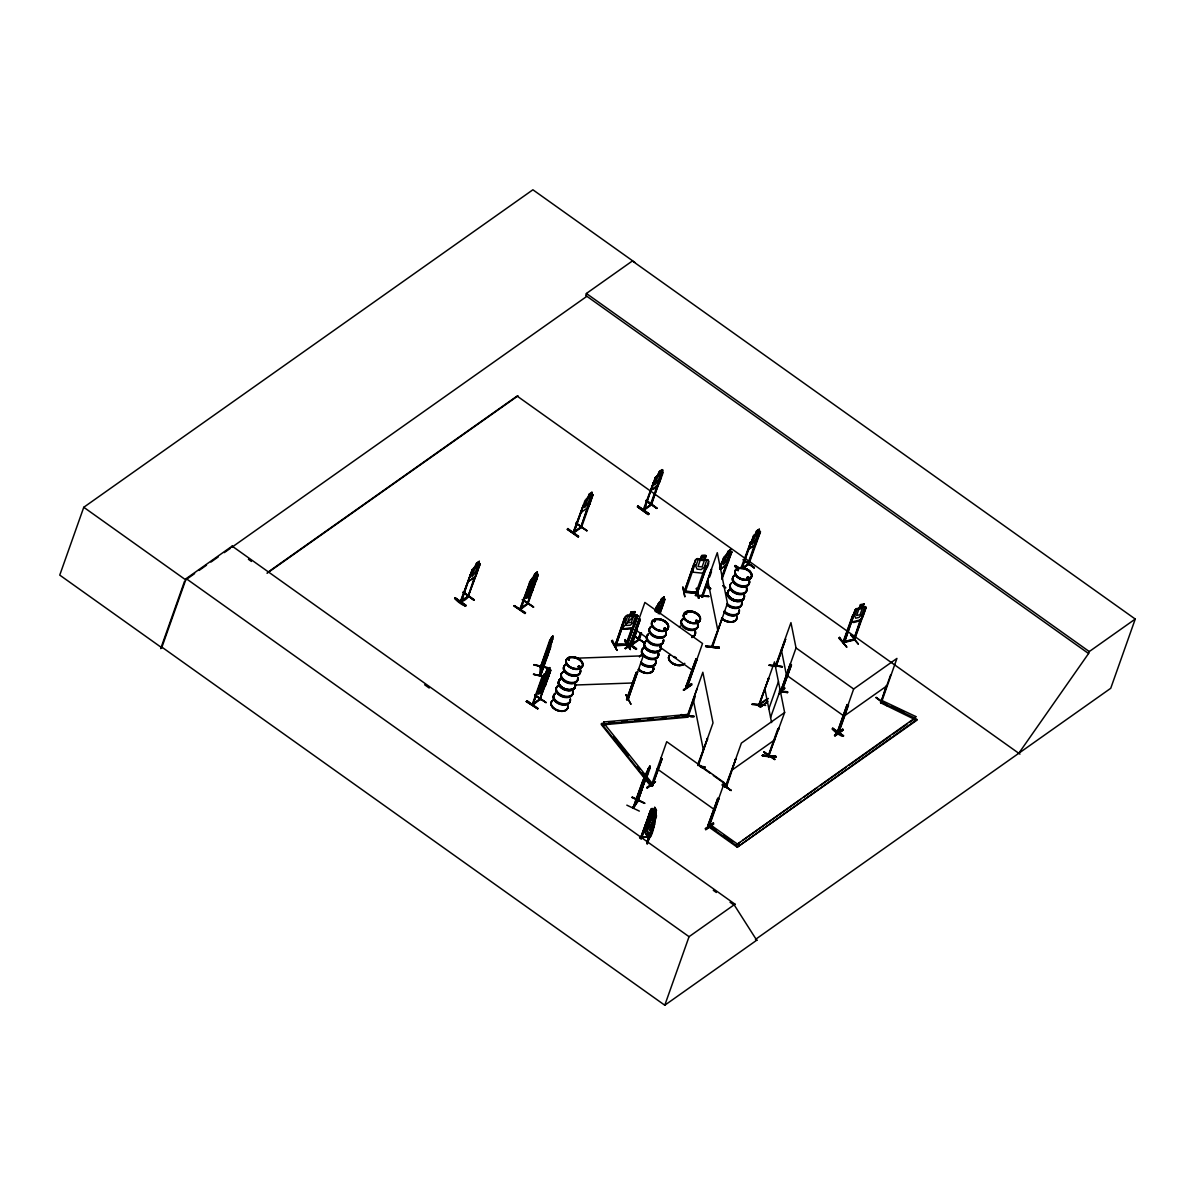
<?xml version="1.0" encoding="UTF-8"?>
<svg xmlns="http://www.w3.org/2000/svg" width="1195" height="1195" viewBox="0 0 1195 1195"><rect width="100%" height="100%" fill="white"/><g stroke="black" fill="none" stroke-linecap="round" stroke-linejoin="round"><path stroke-width="1.5" d="M854.978 610.197L856.516 608.613L854.978 610.197C852.632 617.845 846.433 626.792 860.534 620.086L862.984 616.471L866.076 607.404L854.38 640.117L853.349 640.296L863.776 612.542L854.171 639.669L842.938 642.372L852.662 615.216L853.947 615.276L844.297 642.537L843.267 642.731L844.462 642.387L853.693 614.962M851.916 622.057L851.871 618.995M463.242 592.332L474.042 600.024M575.975 523.201L586.745 530.864M646.107 500.66L656.877 508.323M650.902 827.104L650.737 830.316L650.349 824.356M743.335 560.111L754.105 567.774M644.628 643.239L633.738 635.546L644.732 642.835M774.659 759.617L763.799 751.969M876.099 697.85L886.929 705.468M543.635 676.967L533.508 674.279L543.83 676.041M547.355 668.095L533.896 664.614M549.64 648.482L550.148 647.75L540.035 675.698L551.194 640.669L548.863 649.692M539.991 675.563L540.245 666.631L540.872 667.676L551.358 637.533M540.633 666.452L540.723 665.57L540.797 667.676M540.842 666.676L540.573 675.787L550.925 646.465M540.573 675.623L552.673 639.011L546.488 657.833L547.803 655.487M540.648 675.638L540.887 666.795M541.156 666.69L541.186 665.675M540.932 674.637L540.364 673.816M549.969 639.534L540.334 667.482L551.717 637.413L551.254 644.344M533.403 607.209L522.394 599.606M546.668 657.877L546.847 650.767M551.567 637.383L551.433 639.534L552.807 636.009L552.643 639.011M552.075 640.191L552.15 638.384M552.463 639.071L552.673 635.979M702.287 596.051L702.705 595.289L701.928 597.186M702.526 597.171L701.838 596.29L717.284 552.688L727.456 603.326L712.026 647.048L712.698 645.076L712.593 647.003L712.444 646.241M702.884 596.185L702.077 595.394M711.772 646.181L721.899 619.01L712.519 646.898M752.028 704.139C767.22 704.482 755.001 705.767 759.482 705.737M759.273 706.245L758.84 704.378L759.617 705.334M769.52 755.24L768.818 754.164L769.311 756.166L768.012 756.45L769.251 754.822M769.595 755.12L768.758 756.196M640.879 836.858C642.477 839.816 641.386 834.887 640.505 838.053L650.618 810.778L641.491 838.77M653.038 816.827L653.038 816.11M644.449 831.466L648.765 838.785L644.449 831.466L644.956 828.523M644.658 831.421L645.031 828.568M645.375 828.479C645.3 814.721 646.211 843.745 651.38 833.318M581.89 509.309L581.562 512.207L581.92 509.473M657.922 485.185L651.574 489.577L652.052 486.933M651.693 489.666L655.293 477.955M731.713 552.105L731.176 551.403L731.818 552L726.56 564.936L720.301 569.343L720.66 566.609M720.301 569.343L720.63 566.445M760.334 531.88L759.721 531.312L760.438 531.775L755.18 544.696L748.921 549.117L749.25 546.22M749.026 548.953L753.597 535.554L759.841 531.387M647.526 821.996L648.243 817.589L647.66 821.981L651.753 829.33L647.66 821.981M526.995 592.033L527.473 589.225M545.428 683.062L547.489 679.089L545.547 683.152L539.483 687.693L539.856 684.974M539.483 687.693L539.946 684.884M536.241 581.024L536.6 578.141L536.346 580.949M548.61 676.609L548.953 673.726L548.699 676.519M776.123 666.676L775.391 666.227L790.956 622.625L796.034 647.944L780.589 691.561L781.963 692.129L780.932 691.308M776.421 665.779L776.377 665.316M781.515 690.635L780.723 690.127L781.127 691.651L790.104 664.002M843.401 641.342L844.551 641.073M844.686 641.461L843.924 642.073M854.544 639.952L843.476 642.671M705.633 646.465L719.061 648.228L705.573 646.405L719.151 647.182L705.782 645.897M704.632 767.773L701.286 767.384L704.602 767.832L704.691 766.742M762.365 755.613L775.884 756.33L762.305 755.554L775.794 757.331L775.869 756.315L762.515 755.046M762.44 756.002L775.794 757.331M629.317 646.032L639.325 618.726L640.311 619.428L630.228 646.734L630.751 645.838M629.675 645.778L630.631 646.435M631.946 797.483L644.493 803.399M651.499 784.293C655.189 787.191 650.737 783.293 650.409 785.712L601.204 724.424L601.503 723.572L603.699 723.035L652.918 784.323L650.409 785.712M687.827 685.945C684.884 684.451 689.381 686.856 686.124 686.557L695.983 659.087L696.969 659.774L687.185 687.185L702.526 643.493L644.882 602.444L629.436 646.107L630.527 646.839L640.311 619.428M708.755 826.313L707.828 825.596L717.822 798.335L718.807 799.037L709.322 826.193M708.291 824.729L709.666 825.252L708.351 824.789M781.276 690.381L782.307 691.143L781.291 690.142M837.471 730.892L838.965 732.132M838.965 731.489L837.381 731.131M629.899 615.291L627.016 615.335L625.329 616.71L614.872 645.763L627.39 645.076L614.708 645.434C615.933 642.014 639.609 645.255 616.396 644.986L616.022 644.284L615.679 645.27M627.046 644.717L627.524 643.702L625.821 644.822L631.961 627.853M527.174 602.952L528.265 602.833M542.859 677.46L532.447 705.184L542.859 677.46L541.753 677.729L532.074 704.93L540.095 698.911L539.737 699.897L549.864 672.232L549.147 672.755M539.677 699.867L543.366 687.752M628.092 699.822L626.538 699.493L636.278 672.352L637.428 672.307L627.972 699.777L643.268 655.831L575.168 658.236M628.465 698.776L627.136 698.448M645.106 781.306L641.237 787.161L641.82 784.443M641.237 787.161L641.76 784.532M780.888 691.905L787.595 692.517L780.873 691.636M641.192 632.708C633.514 645.733 642.073 637.921 638.324 639.086M725.47 786.519L727.038 785.354M767.982 756.39L777.706 729.264L778.811 729.01L777.706 729.264M838.785 731.31L837.74 732.341L848.181 704.691M838.173 731.206L839.413 731.131L838.337 732.684L848.106 705.274L847.135 704.587L837.725 731.728M886.302 685.601L880.969 702.555M880.655 701.345L881.551 700.703L881.253 701.525M638.354 800.725L633.38 808.178L633.634 806.252M637.308 801.307L637.921 800.516M546.802 650.812L548.176 646.495L546.996 650.857M461.718 600.726C457.625 602.818 464.989 601.712 468.694 596.454M477.178 572.943L474.968 576.827L468.709 581.248L475.087 576.901L480.226 563.891L467.872 597.112L474.101 578.111M467.768 595.842L468.664 595.2L468.425 596.066M580.74 527.891L588.03 505.604M644.224 510.056L643.403 509.145L644.628 509.01M650.394 505.007L651.932 503.902L650.259 505.037L659.371 479.673M749.071 563.368L747.592 564.563M634.859 262.392L532.895 189.781L83.769 507.278L59.75 575.109L161.713 647.705L186.181 578.619L232.144 546.115L735.015 904.197L734.566 905.466L756.719 940.211L664.779 1005.219L161.908 647.137M184.523 581.323L160.713 648.586L162.326 647.436M232.144 546.115L231.696 547.385L586.894 296.3M455.175 597.664C453.204 599.009 465.423 607.852 465.99 605.342L455.116 597.739L465.975 605.357M463.107 592.481L473.907 600.174L463.54 592.108M461.838 600.562L461.419 601.757L470.636 574.212L460.209 601.921L468.141 596.185M472.309 569.537L460.672 602.131L472.234 569.552L475.371 566.535L476.506 563.144L479.285 561.351L477.851 564.772L479.822 563.472L473.623 567.924M479.285 561.351L476.7 571.255L471.95 576.632L471.562 574.9L473.758 568.671L476.671 563.278L479.15 561.516M468.589 595.259L468.022 597.007M467.947 597.037L478.209 569.388L477.477 569.91M755.613 939.33L756.793 940.166L755.539 939.375L1110.738 688.29L1135.25 619.055L632.379 260.973L586.401 293.477L585.714 295.464L1088.57 653.531L1018.782 753.283M514.403 605.596L525.397 613.259L513.969 606.014M514.418 605.686L525.576 612.706M522.29 599.785L533.717 607.045L522.738 599.472M529.295 585.281L530.117 581.621L519.795 609.286L527.592 603.326L527.383 604.326L537.123 576.378M521.214 608.121L520.094 609.614L530.61 580.337M521.005 609.047C522.125 607.135 518.869 607.956 520.856 609.121L530.535 582.697L536.6 578.141M530.162 593.019L528.982 596.365L526.278 598.217L527.592 594.961M537.317 571.957L534.822 581.935L530.177 587.372L532.029 579.441L534.733 573.899L537.317 571.957L536.137 575.303M526.412 598.292L528.907 588.328L533.553 582.876L535.733 576.662L533.328 578.47L531.118 584.699L533.538 582.891L531.685 590.808L528.817 596.23L526.412 598.038M530.55 580.352L533.597 577.275L534.897 574.018M531.611 590.479L527.324 604.282M533.164 589.897L531.805 591.615L538.303 574.541L527.921 603.908L520.378 609.569M567.715 528.982L578.529 536.779L567.281 529.385L567.924 528.519M575.826 523.35L587.089 530.729L576.274 522.992M574.033 531.222L573.256 531.76L574.093 532.597L583.354 505.097L573.017 532.746L581.801 526.442L580.606 526.562M583.728 505.365L573.316 533.075L585.042 500.421L592.481 494.476M574.153 532.626L574.556 531.446M586.357 498.733L588.164 497.449L589.225 494.028L592.018 492.22L589.434 502.139L584.669 507.502L584.28 505.784L589.344 494.103M591.764 492.31L590.584 495.656L592.436 494.267L592.974 494.969M580.232 527.652L581.397 526.084M590.569 500.003L580.516 527.981L581.054 527.07M573.54 532.985L581.457 527.428L592.959 494.775L589.822 503.872M537.75 708.844L526.338 701.57L537.75 708.844L526.95 700.718L526.338 701.599M540.215 666.72L540.648 665.749M552.807 636.009L549.058 645.405L547.908 652.365L548.789 651.185M534.658 695.37L546.07 702.615L535.076 694.997M534.897 694.818L546.055 702.57M532.059 704.796L533.672 703.541L532.761 704.258M532.731 705.14L542.978 675.922L546.04 672.89L547.101 669.469C552.344 665.346 549.551 672.651 544.143 674.219M539.946 690.277L538.766 693.877L541.35 691.935L544.039 686.393L548.102 672.247L545.682 674.055L539.05 690.142L539.946 690.277L538.273 691.8L537.765 691.113M541.186 691.815L542.366 688.469L544.293 687.2M549.685 667.542L547.19 677.505L542.754 687.364L540.349 689.171L542.186 681.255L547.101 669.469M540.02 698.089L539.677 699.075L540.304 698.044M550.178 669.633L550.79 670.201L545.458 685.497L538.228 691.576M648.213 514.537L637.428 506.799L648.213 514.567L648.855 513.686L638.025 505.993L637.398 506.874M645.957 500.81L656.772 508.502L646.405 500.451M643.179 510.101C646.136 507.053 642.014 510.877 644.284 510.086L653.486 482.556L643.074 510.265L651.185 504.454M643.732 510.489L655.174 477.866M658.176 474.818L659.371 471.487C672.322 464.556 646.226 485.095 658.296 474.908M660.342 478.239L661.074 477.731L650.648 505.425L651.902 503.812M643.672 510.444L651.469 504.858L662.568 471.726M659.954 481.331L663.21 472.324M615.933 645.808L625.463 618.248L624.313 618.308L615.037 645.808M622.296 625.642L625.448 616.754L627.091 615.559M615.858 645.375L621.863 628.421M617.038 650.394L612.452 640.251L611.586 640.864L617.038 650.394L611.586 640.834M629.84 615.186L631.035 611.855L635.172 611.616L633.873 615.186L635.561 616.187L633.35 622.416L630.333 625.194L626.449 625.403L625.329 622.849L627.524 616.62L630.004 615.395L631.124 611.959L635.232 611.72M629.959 649.139L625.134 639.564L629.885 649.124M633.813 615.081L635.008 611.735M636.024 649.423L625.194 641.745L625.792 640.953L636.442 649.169L625.149 641.805L636.397 649.139M626.285 645.195L635.725 618.024L636.875 617.949L627.181 645.195L637.727 615.903L636.591 614.932M625.448 648.78L633.589 642.417M634.664 625.06L637.727 615.903M630.034 644.777L629.914 645.883M633.634 635.725L644.927 643.074M637.413 629.631L631.991 645.001L631.289 644.06L630.885 645.016M604.431 724.693L604.73 723.841L687.603 716.388L686.572 714.535L603.699 721.989L604.431 724.693L687.304 717.239L696.999 688.738L697.178 689.605M603.4 723.886L603.699 723.035M630.975 645.449L636.442 631.065M632.035 645.031L632.439 643.851M638.085 639.908L638.414 639.026M638.055 640.012L640.46 633.231M640.834 633.499L638.578 640.251M631.423 645.39L639.176 639.803L641.566 632.977M654.98 610.346L656.906 606.433L655.472 611.78M655.622 609.659C657.713 603.161 664.196 594.498 656.503 610.511L656.877 612.228L659.311 610.451L663.778 600.592L662.866 600.443M655.204 611.242L658.46 603.385L664.689 599.024L660.223 613.423M625.777 694.803L630.99 704.363L625.986 694.728M660.372 602.175L661.433 598.755L664.166 596.917L658.176 613.677L661.896 608.404M656.877 612.228L661.597 598.874L664.166 596.917M626.688 699.822L636.278 672.352M626.778 699.433L627.016 698.492M662.747 600.353L664.047 596.843M659.506 613.946L664.047 601.294M661.821 608.449L664.973 599.561M682.838 587.148L684.795 596.589M697.581 592.227L685.646 591.615C683.898 589.479 684.018 592.317 685.123 592.332M693.593 564.712L694.863 565.175L693.593 564.712L684.063 592.257L695.654 559.633L692.652 568.686M685.138 592.391L694.803 564.847M685.392 592.317L685.482 591.346M692.502 568.686L692.682 572.151L702.989 573.227C705.722 569.94 710.95 563.338 707.694 559.648C700.106 560.813 711.727 553.375 701.644 555.57L700.494 559.006L697.477 558.588L695.669 559.738L697.507 558.707L707.724 559.753L708.68 561.127L697.029 593.616L697.283 592.108M701.749 555.69L700.599 559.126L697.999 560.022L695.804 566.251L697.043 569.149L701.151 569.567L704.288 567.132L706.484 560.903L704.691 559.559L706.036 556.019L701.644 555.57M698.956 598.142L696.521 588.582M697.462 592.571L695.968 593.497L696.087 592.078M695.804 593.392L705.483 565.952L706.753 566.4L705.558 566.281M695.37 595.558L708.934 596.32L695.535 594.976M684.197 592.242L697.148 593.527L706.693 566.071M698.209 598.127L696.506 588.074M626.822 805.146L639.355 811.106M702.167 595.2L701.823 596.2M702.018 597.156L711.443 569.164L711.622 570.03M702.048 597.246L702.824 595.468M702.511 597.291L708.396 580.531M709.621 577.036L711.473 571.808M710.711 588.552C706.14 584.191 704.393 586.536 710.069 589.434M644.688 803.145L632.095 797.08L644.688 803.174M633.216 806.834L632.887 808.044L633.738 806.296M643 780.156L632.932 807.969L637.876 800.59L648.302 770.82L644.553 779.364L646.092 777.049M645.868 773.688L649.975 766.189L637.801 801.561L649.841 766.114M646.928 775.824L643.612 782.038L648.183 768.594M719.569 567.849L722.109 562.247L720.077 569.283M637.368 801.352L646.42 775.839M719.943 568.118L723.707 557.572L731.22 551.627M720.301 567.326L723.782 557.557L730.638 549.282L728.173 559.275L723.423 564.652L723.035 562.92L728.099 551.254M638.384 800.949L638.115 799.56M646.809 777.258L650.035 768.221M730.504 549.461L729.323 552.792L731.295 551.492M721.974 576.304L726.784 562.74M646.749 787.565L647.421 787.43M721.75 578.275L729.308 557.139M721.885 579.456L731.818 552M686.333 685.347L686.169 686.528M651.514 785.025L652.664 785.832L651.305 785.459L666.72 741.707L724.364 782.755L708.725 826.342L709.382 825.446M695.983 659.087L685.99 686.333L687.02 687.11M651.858 784.039L651.305 785.459M652.41 784.995L652.052 785.981L662.135 758.676L660.88 758.183L661.866 758.885M652.365 786.086L662.135 758.676M655.293 782.053L647.287 788.028M691.606 683.734L683.316 689.978L691.965 684.601L683.913 690.337M681.09 714.55L694.295 716.462C690.008 718.927 686.692 712.504 688.32 716.163M739.332 568.327C736.777 565.175 732.132 565.16 737.33 568.237L734.641 566.296M640.864 838.726L641.536 837.008L641.356 838.203M645.076 827.164L651.454 808.776M641.058 838.815L650.185 810.822M648.153 822.922L647.003 830.271L648.661 833.184L650.498 832.078M686.274 715.372L686.572 714.535M652.515 813.944L651.335 817.29L650.05 816.842L647.839 823.071L647.795 827.298L649.602 830.525L650.707 827.403M647.944 827.597L649.602 822.937M743.395 559.693L754.448 567.64L743.439 559.708M687.274 715.954L688.066 716.88L695.176 696.625M740.99 567.954L750.729 542.007L742.095 567.715M741.931 568.357L753.716 535.718M655.084 813.72L656.354 810.374L654.636 807.461M639.848 837.904L647.152 836.709L639.549 837.381M655.218 813.705L656.488 810.359L654.755 807.237L653.456 810.807L652.321 810.344L650.125 816.573L650.05 820.801L651.663 823.728L653.486 822.608L655.696 816.379C657.086 801.576 655.039 835.768 648.631 838.621M756.644 530.983L751.655 542.679L752.043 544.412L756.793 539.05L759.378 529.131L756.599 530.938L755.539 534.359L753.597 535.629M647.092 841.34L655.323 819.247L646.973 843.894M646.928 842.998L655.323 819.247M647.406 843.849L656.503 815.826M650.364 836.44L654.591 824.49C654.576 821.622 651.678 814.826 649.243 815.109M747.517 564.623L755.404 542.515M719.136 647.167L719.046 648.258M754 567.954L743.409 559.678M697.731 764.68L707.455 738.585L698.373 765.577M697.91 765.532L713.012 722.915L702.839 672.262L687.633 714.968L688.514 715.805M713.445 822.982L705.349 828.673L705.752 829.659L713.803 823.803L705.752 829.629M717.822 798.335L707.933 825.715L708.859 826.357M708.097 825.386L708.769 824.505L708.067 824.879M738.809 846.09L739.107 845.238L710.293 824.714L708.71 825.835L708.411 826.686L737.225 847.21L916.64 720.376L916.938 719.524L914.847 718.031L881.402 702.167L881.103 703.018L916.64 720.376M752.267 704.124L765.636 705.438M710.293 824.714L709.994 825.566L716.059 829.883M722.079 785.04L725.111 787.206L735.881 758.81L726.694 786.34C724.947 786.952 727.561 783.756 726.426 785.712M767.608 702.018L760.408 707.126L758.302 705.633L759.393 704.497M758.526 705.528L768.639 678.357L758.691 706.26M758.78 706.394L774.48 661.881L784.637 712.519L768.385 756.719L778.423 728.741M759.691 705.274L759.243 706.439L759.049 705.379M760.408 707.126L767.922 701.181M722.512 785.04L731.086 790.478L723.08 784.264M775.615 666.72L785.578 639.161L776.123 666.347M776.048 666.347L785.578 639.161M768.848 708.769L778.453 681.643M664.779 1005.219L689.052 936.686L735.015 904.197M770.581 717.478L780.201 690.351M780.798 690.157L780.44 691.143M780.619 691.696L790.478 664.241L791.448 664.928L781.366 692.234L781.903 691.337M781.56 692.249L791.448 664.928M784.637 688.484L782.053 690.351M763.665 752.118L774.972 759.452L764.098 751.745M768.669 756.674L768.624 755.852M769.117 755.389L768.788 754.433M737.225 847.21L916.938 719.524M839.592 637.353L838.77 638.07L846.732 647.122L839.577 637.368M843.192 642.686L852.916 615.53L853.947 615.276M843.506 642.731L844.611 641.491M851.945 619.1L855.097 610.212M864.03 603.878L860.236 604.67L859.22 608.195L856.964 609.749L854.754 615.978L855.665 618.203L859.145 617.367L861.953 614.26L864.149 608.016L862.685 607.359L863.955 603.774L862.85 607.209M860.355 619.563L853.559 640.251M853.589 640.296L854.873 639.056M853.529 639.549L844.447 641.356L854.007 639.654L854.634 638.653M858.354 643.866L850.945 634.635M832.706 728.158C830.749 729.518 843.028 738.316 843.58 735.791L832.646 728.218L843.536 735.836M835.066 735.836L843.117 730.055L835.066 735.896L834.663 734.91L842.759 729.234M847.135 704.587L837.322 732.027L837.829 730.638M881.581 701.958L896.937 658.415L853.663 688.992L838.367 732.58M848.555 704.96L838.98 732.221L837.665 731.041M887.258 705.289L876.204 697.432M881.955 701.062L880.775 701.181L880.909 702.526M881.014 701.689L880.775 702.54L881.268 700.748M880.775 702.54L890.723 674.622M909.978 722.109L914.534 718.882L915.818 716.567L882.388 700.703L881.103 703.018M886.824 705.662L876.159 697.432M914.534 718.882L915.818 716.567M1088.57 653.531L1089.272 651.559L1135.25 619.055M637.667 800.306L638.22 799.604M569.104 659.745L568.745 658.774L567.969 659.476M568.925 658.833L568.447 659.67M578.231 666.347L578.529 667.557L580.113 667.691M578.589 666.257L579.007 667.467M579.426 667.572L579.933 667.198M653.545 621.206L654.74 620.922M654.487 621.071C654.277 622.476 654.531 621.266 654.636 620.877M653.605 621.086L655.024 621.49M664.211 628.256L664.271 629.123M665.615 628.271L665.182 629.227M685.751 613.931L686.005 613.005L686.184 613.782M686.393 613.797L686.542 613.095M697.88 620.862L696.416 620.235L695.565 621.071M695.774 620.563L695.834 621.549M696.117 620.474L696.551 621.669M738.032 570.359L736.867 570.075L738.256 570.12M737.225 570.06L737.808 570.463M738.286 570.612L738.062 569.881M748.264 576.976L747.054 577.977M748.697 578.111L747.951 577.11L747.771 578.231M749.295 577.797L749.131 577.469M646.853 777.198L641.088 787.102M646.017 773.673L644.927 775.585L649.856 767.922M782.456 666.72L768.997 665.242L782.441 666.75M528.683 586.715L530.685 582.831L536.719 578.216M533.194 587.567L535.255 583.593M657.833 485.155C663.389 475.057 655.861 490.846 651.678 489.427M720.182 569.268L726.53 564.862L728.651 560.963M757.152 540.648L755.061 544.606L748.921 549.117M524.963 613.573L514.044 605.925M533.881 664.973L547.415 667.885M526.905 700.793L537.929 708.291M625.717 641.043L636.621 648.616M731.056 790.433L724.215 785.698M832.093 728.995L843.386 736.359M454.608 598.426L465.348 606.194M465.796 605.805L454.907 598.217L465.796 605.91M578.081 537.078L567.326 529.31M578.649 536.301L567.849 528.608M637.981 506.068L648.84 513.686M616.351 644.747L615.096 644.777M547.295 649.766L551.478 642.79M648.198 768.609L649.975 766.189M649.408 767.339L648.078 770.342L649.019 768.46M637.876 800.59L634.127 806.715M638.235 800.575L638.653 799.814M881.402 702.167L882.388 700.703M851.841 621.953L860.4 619.906L862.79 616.381M544.173 687.11L545.532 685.467M695.4 595.349L708.755 596.708M680.941 714.954L684.302 715.252M752.118 704.527L758.825 705.155M651.604 829.151L653.277 826.865L651.619 829.33M649.557 835.619L651.23 833.333M648.631 838.8L650.438 836.306M839.323 637.861L846.732 647.122M532.507 703.87L533.612 703.646M533.224 704.691L532.477 703.736M634.605 624.97L632.006 628.376L622.207 628.809L631.961 628.271L634.56 624.865L632.065 628.451L622.281 628.914L622.162 625.657M630.915 645.151L639.534 638.817M725.589 786.355L726.769 786.235M769.177 756.241L768.997 755.18M880.371 702.227L881.118 701.749M460.643 600.876L461.733 600.846M650.737 504.021L651.35 503.528M640.565 838.053L651.275 808.642L652.44 808.552L653.575 810.568M519.765 609.136L520.661 608.539M646.943 837.097L639.803 837.71M622.266 628.226L634.709 615.066L637.831 616.097M631.229 644.015L632.125 644.927M706.648 585.684L710.637 588.642M735.269 565.444L739.257 568.402M568.521 659.61L568.506 658.818L568.208 659.715M568.701 659.655L568.297 659.371M569.253 659.834L568.925 658.998M580.292 667.064L579.007 667.393M654.262 621.012L654.248 621.729M664.958 628.092L663.658 628.869M666.242 629.362L664.629 628.451M666.108 629.421L664.793 629.855L663.778 628.764M686.049 613.035L686.557 613.393M737.793 570.149L737.016 569.866M697.103 621.519L696.327 620.414M698.149 621.579L697.477 621.415M698.029 621.639L696.551 621.609M747.323 577.065L747.233 578.216M647.809 824.64L648.287 825.835M853.529 638.802L854.694 639.071M647.257 787.834L655.517 781.679M531.924 591.615L525.427 595.722M549.073 673.801L542.918 678.342L540.842 682.255L543.023 678.357L548.983 673.965M534.852 573.973L537.436 572.046M536.017 575.467L537.929 574.123L531.79 578.544M530.49 581.89L529.4 582.159M527.114 592.108L533.164 587.507M547.146 669.529L549.805 667.617M539.587 687.528L545.532 683.092M533.194 703.556L539.707 699.239M539.737 699.897L550.79 670.201M664.689 599.024L662.986 600.263M660.028 603.326L662.463 601.548M657.818 609.555L660.267 607.777M639.325 618.726L640.027 619.622M657.28 606.702L656.174 606.955M624.836 648.347L630.273 644.463M625.553 648.198L633.694 642.417M625.373 648.616L638.608 639.624M696.969 659.774L695.699 659.281M691.576 683.645L683.48 690.008M790.478 664.241L791.18 665.122M781.351 689.993L784.114 688.036M779.379 691.771L784.831 687.932M646.674 787.61L654.8 781.784M781.829 690.247L784.607 688.29M736.269 759.079L735.164 759.333M848.106 705.274L846.852 704.781M718.807 799.037L717.538 798.544M834.454 735.478L842.624 729.667M705.409 828.762L713.415 822.907M194.621 573.6L185.733 579.889L83.769 507.278M199.072 570.448L206.496 565.205M210.932 562.068L218.356 556.825M224.287 552.628L230.217 548.43M267.546 572.465L517.106 396.053L1019.962 754.12M267.023 573.256L518.047 395.814M478.508 562.382L476.521 564.637L478.119 563.502M471.009 574.481L469.904 574.735M591.241 493.266L589.255 495.507L590.853 494.386M581.442 512.117L587.791 507.726M461.36 600.577L468.037 596.38M573.615 532.253L572.928 532.806L573.809 532.029M653.859 482.825L652.754 483.079M644.224 508.921L650.902 504.723M728.143 551.298L730.623 549.536M759.243 529.31L756.599 530.938M729.996 550.417L727.994 552.658L729.592 551.522M757.944 532.567L759.796 531.178M722.482 562.501L721.377 562.755M729.697 557.408L728.577 557.662M751.102 542.276L749.997 542.53M758.302 537.182L757.197 537.421L757.929 536.913L748.115 564.802M741.453 568.372L748.13 564.174M741.826 568.641L749.086 563.457M742.842 568.447L748.817 564.339L760.438 531.775M767.25 698.657L758.601 704.781L760.707 706.275M758.302 705.633L768.4 698.492M779.454 693.025L782.337 690.979L780.23 689.485L779.932 690.337L782.038 691.83L779.155 693.862M784.637 712.519L741.378 743.111L725.843 786.788L726.56 784.936M731.773 770.237L775.032 739.645M725.111 787.206L726.679 786.086M887.332 685.542L844.058 716.119L786.429 675.085L781.336 649.751M914.847 718.031L736.703 844.596L739.75 842.445M742.782 840.294L800.545 799.47M803.593 797.319L817.26 787.654M820.308 785.503L846.15 767.235M849.182 765.084L890.215 736.075M893.262 733.924L906.945 724.26M649.453 830.211L651.29 829.106L653.501 822.877L652.993 820.203M688.036 716.776L688.021 716.029M569.119 659.894L569.164 658.998M747.741 577.155L747.517 577.947M686.647 614.111L686.318 613.065M663.897 628.256L665.705 628.645M664.301 628.555L665.092 628.286M695.804 620.459L695.983 621.012M696.207 620.758L697.492 621.012M748.488 563.024L747.861 563.622M532.671 705.11L540.334 699.299M856.531 608.718L865.18 606.537L866.151 607.493M626.419 643.761L627.45 643.761M737.33 569.866L738.062 570.612M747.458 577.006L748.473 577.006M748.578 578.455L749.504 578.096L748.414 577.021M665.555 629.496L664.539 629.571M579.082 666.018L578.021 666.631L579.829 667.751M580.621 667.363L579.5 666.093L578.514 666.929M652.5 813.735L654.412 816.842M648.317 818.097L649.363 818.022M608.927 722.348L614.454 721.84M621.818 721.183L627.345 720.69M634.709 720.017L640.236 719.524M647.6 718.867L653.127 718.359M662.329 717.538L666.018 717.209M675.22 716.373L678.894 716.044M652.306 808.567L656.428 815.901M649.154 815.274L650.274 815.184M637.786 616.008L636.681 614.813L634.052 615.066M627.076 615.44L636.741 614.917M625.627 618.577L624.313 618.308M630.392 649.632L625.075 639.982M684.123 591.809L697.088 593.198M636.427 672.695L637.577 672.651M627.106 698.388L628.301 698.448M626.673 699.478L628.167 698.448M574.765 685.034L633.664 682.957M722.079 619.861L721.436 618.95M712.698 645.18L711.921 646.839M768.818 679.223L768.176 678.312M687.603 715.596L694.295 716.462M707.634 739.436L706.992 738.54M762.365 755.479L775.734 756.793M701.226 766.906L704.557 767.369L701.211 767.041M778.348 728.965L778.632 728.143M779.349 690.979L787.714 691.756L787.58 692.577M696.312 588.627L698.956 598.202M684.197 590.838L695.983 592.361M850.87 635.083L858.219 644.239M748.518 578.186L747.741 577.753A8.723 5.542 19.5 0 1 748.966 579.216M747.353 578.081L748.772 578.798L749.504 577.887M665.197 629.302L664.226 628.734M533.866 664.644L547.564 667.527M541.051 666.974L540.379 674.712M540.857 674.816L540.588 674.921M533.508 674.279L543.665 676.549M686.333 613.423L685.825 613.797M892.112 706.32L903.823 711.861M781.022 691.412L781.844 692.01M686.572 686.229L687.289 686.796M697.283 620.429L698.059 621.101M687.603 716.821L687.947 716.029M527.354 603.654L521.214 608.24M544.143 674.129L542.903 675.937M539.946 690.546L538.646 693.802L541.35 691.935M843.102 730.115L842.699 729.129L834.633 735.508M625.493 641.521L636.442 649.169M724.289 785.593L731.086 790.478M652.067 784.174L652.888 784.816M651.559 785.115L652.47 785.698M708.217 825.461L709.262 826.103M586.401 293.477L1089.272 651.559M646.166 500.242L657.22 508.189M737.778 567.819L735 566.012L737.778 567.924M722.9 585.684L725.828 587.835L723.124 585.909M796.034 647.944L853.663 688.992M580.77 527.264L574.466 531.73M635.277 629.571L647.406 638.22M659.55 646.853L692.921 670.619M463.302 591.913L474.355 599.845M698.164 764.725L710.308 773.359M713.34 775.525L726.993 785.234L725.41 786.355L722.377 784.189M657.116 768.833L714.759 809.881M723.647 835.29L732.744 841.773M708.71 825.835L737.539 846.359M248.411 559.29L251.443 561.456M424.643 684.78L429.199 688.021M713.295 890.32L716.343 892.486M730.011 902.21L733.043 904.376M186.181 578.619L689.052 936.686M755.554 939.375L756.719 940.211M685.542 590.987L685.198 591.973M579.919 666.317L580.606 667.139M579.948 666.795L578.798 666.87M865.09 606.657L866.016 607.583M613.707 736.703L628.585 755.24M637.742 766.637L640.027 769.49M642.312 772.343L644.598 775.197M646.883 778.05L652.604 785.175M601.503 723.572L650.707 784.861M695.774 621.206L697.372 622.132L697.88 620.967M645.599 828.434L649.692 835.619M603.699 721.989L604.73 723.841M654.89 819.292L655.368 820.158M782.381 666.571L769.012 665.227M702.302 596.335L702.481 597.201M764.875 689.007L771.611 722.587M707.679 579.814L717.837 630.452M682.883 587.103L684.84 596.738M693.234 699.389L703.392 750.042M654.248 822.384L654.382 824.445M692.637 568.581L692.831 572.046M622.251 625.538L622.401 628.794M577.514 678.64A8.723 5.542 19.5 0 1 569.268 683.54A8.723 5.542 19.5 0 1 560.799 675.414M561.351 674.07A8.723 5.542 19.5 0 1 562.427 672.979M577.783 678.222A8.843 5.631 19.5 0 1 566.146 682.106A8.843 5.631 19.5 0 1 564.055 671.709M560.38 678.835A8.709 5.542 19.5 0 0 565.011 688.753A8.694 5.527 19.5 0 0 575.407 684.496A8.709 5.542 19.5 0 1 565.011 688.753A8.694 5.527 19.5 0 1 560.38 678.85A8.738 5.557 19.5 0 0 564.951 688.932A8.738 5.557 19.5 0 0 575.407 684.66M580.441 670.739A8.843 5.631 19.5 0 1 569.851 675.07A8.843 5.631 19.5 0 1 565.145 664.988M577.962 677.386A8.723 5.542 19.5 0 1 568.611 682.016A8.723 5.542 19.5 0 1 561.799 672.815M580.172 671.157A8.723 5.542 19.5 0 1 569.731 675.444A8.723 5.542 19.5 0 1 565.086 665.495M577.932 677.834A8.843 5.631 19.5 0 1 566.281 681.718A8.843 5.631 19.5 0 1 564.189 671.321M579.978 668.767A8.843 5.631 19.5 0 1 572.211 675.309A8.843 5.631 19.5 0 1 564.189 665.705M580.023 668.349A8.723 5.542 19.5 0 1 571.255 674.533A8.723 5.542 19.5 0 1 565.534 664.241M569.97 699.971A8.723 5.542 19.5 0 1 559.529 704.258A8.723 5.542 19.5 0 1 554.883 694.31M570.239 699.553A8.843 5.631 19.5 0 1 559.648 703.9A8.843 5.631 19.5 0 1 554.943 693.817M567.759 706.245A8.738 5.557 19.5 0 1 557.303 710.532A8.738 5.557 19.5 0 1 552.643 700.569A8.694 5.527 19.5 0 0 557.318 710.502A8.694 5.527 19.5 0 0 567.715 706.245M567.849 706.006A8.738 5.557 19.5 0 1 557.393 710.293A8.738 5.557 19.5 0 1 552.732 700.33M567.864 705.812A8.694 5.527 19.5 0 1 557.467 710.069A8.694 5.527 19.5 0 1 552.837 700.165M575.228 686.737A8.738 5.557 19.5 0 1 563.696 689.067A8.738 5.557 19.5 0 1 560.082 679.552M572.883 692.069A8.843 5.631 19.5 0 1 562.292 696.401A8.843 5.631 19.5 0 1 557.587 686.333M570.403 698.716A8.723 5.542 19.5 0 1 559.962 703.004A8.723 5.542 19.5 0 1 555.316 693.055M572.614 692.488A8.723 5.542 19.5 0 1 562.173 696.775A8.723 5.542 19.5 0 1 557.527 686.826M570.373 699.165A8.843 5.631 19.5 0 1 559.783 703.511A8.843 5.631 19.5 0 1 555.077 693.429M573.017 691.681A8.843 5.631 19.5 0 1 562.442 696.028A8.843 5.631 19.5 0 1 557.721 685.945M573.062 691.233A8.723 5.542 19.5 0 1 562.621 695.52A8.723 5.542 19.5 0 1 557.975 685.571M663.15 640.639A8.723 5.542 19.5 0 1 652.709 644.927A8.723 5.542 19.5 0 1 648.063 634.978M663.419 640.221A8.843 5.631 19.5 0 1 652.828 644.553A8.843 5.631 19.5 0 1 648.123 634.485M645.853 641.222A8.723 5.542 19.5 0 0 651.574 651.529A8.723 5.542 19.5 0 0 660.342 645.33A8.738 5.557 19.5 0 1 651.574 651.559A8.738 5.557 19.5 0 1 645.823 641.237A8.694 5.527 19.5 0 0 651.574 651.529A8.694 5.527 19.5 0 0 660.297 645.36M661.029 646.674A8.738 5.557 19.5 0 1 650.573 650.946A8.738 5.557 19.5 0 1 645.912 640.998M666.093 634.261A8.843 5.631 19.5 0 1 654.427 636.621A8.843 5.631 19.5 0 1 650.767 626.987M663.598 639.385A8.723 5.542 19.5 0 1 653.157 643.672A8.723 5.542 19.5 0 1 648.512 633.723M665.824 634.664A8.723 5.542 19.5 0 1 654.307 636.995A8.723 5.542 19.5 0 1 650.707 627.494M663.554 639.833A8.843 5.631 19.5 0 1 652.963 644.18A8.843 5.631 19.5 0 1 648.258 634.097M666.212 632.349A8.843 5.631 19.5 0 1 655.622 636.681A8.843 5.631 19.5 0 1 650.916 626.613M666.242 631.901A8.723 5.542 19.5 0 1 655.801 636.188A8.723 5.542 19.5 0 1 651.155 626.24M664.539 628.824A8.723 5.542 19.5 0 1 665.66 630.348M655.592 661.985A8.723 5.542 19.5 0 1 650.558 667.064A8.723 5.542 19.5 0 1 640.61 663.33M655.263 659.969A8.843 5.631 19.5 0 1 651.753 666.571A8.843 5.631 19.5 0 1 640.684 662.926M639.474 656.921A8.843 5.631 19.5 0 1 640.565 655.816M652.799 666.69A8.738 5.557 19.5 0 1 649.333 673.203A8.738 5.557 19.5 0 1 638.384 669.603A8.694 5.527 19.5 0 0 648.317 673.308A8.694 5.527 19.5 0 0 653.336 668.244M652.918 666.257A8.709 5.542 19.5 0 1 649.468 672.755A8.694 5.527 19.5 0 1 638.563 669.17A8.694 5.527 19.5 0 0 649.453 672.725A8.694 5.527 19.5 0 0 652.903 666.272A8.694 5.527 19.5 0 1 649.453 672.725A8.709 5.542 19.5 0 1 638.563 669.17M652.888 666.437A8.738 5.557 19.5 0 1 649.423 672.949A8.738 5.557 19.5 0 1 638.474 669.349M660.237 645.673A8.738 5.557 19.5 0 1 651.454 651.872A8.738 5.557 19.5 0 1 645.718 641.551M657.907 652.485A8.843 5.631 19.5 0 1 649.034 658.774A8.843 5.631 19.5 0 1 643.224 648.332M656.04 660.73A8.723 5.542 19.5 0 1 651.006 665.809A8.723 5.542 19.5 0 1 641.058 662.075M639.878 656.145A8.723 5.542 19.5 0 1 640.953 655.054M657.653 652.933A8.723 5.542 19.5 0 1 648.885 659.132A8.723 5.542 19.5 0 1 643.164 648.825M655.398 659.58A8.843 5.631 19.5 0 1 651.887 666.183A8.843 5.631 19.5 0 1 640.819 662.538M639.609 656.533A8.843 5.631 19.5 0 1 640.699 655.428M658.654 653.68A8.843 5.631 19.5 0 1 648.063 658.027A8.843 5.631 19.5 0 1 643.358 647.944M658.684 653.247A8.723 5.542 19.5 0 1 648.243 657.519A8.723 5.542 19.5 0 1 643.597 647.57M746.472 589.523A8.723 5.542 19.5 0 1 737.106 594.154A8.723 5.542 19.5 0 1 730.294 584.938M746.143 587.507A8.843 5.631 19.5 0 1 738.361 594.064A8.843 5.631 19.5 0 1 730.339 584.46M729.144 590.121A8.738 5.557 19.5 0 0 734.88 600.428A8.694 5.527 19.5 0 0 743.604 594.288M743.753 593.975A8.738 5.557 19.5 0 1 734.97 600.189A8.738 5.557 19.5 0 1 729.234 589.867M749.385 581.606A8.843 5.631 19.5 0 1 738.794 585.953A8.843 5.631 19.5 0 1 734.088 575.87M746.322 586.7A8.723 5.542 19.5 0 1 737.554 592.899A8.723 5.542 19.5 0 1 731.818 582.592M749.116 582.04A8.723 5.542 19.5 0 1 739.765 586.67A8.723 5.542 19.5 0 1 732.953 577.454M746.278 587.118A8.843 5.631 19.5 0 1 737.39 593.407A8.843 5.631 19.5 0 1 731.579 582.966M749.519 581.218A8.843 5.631 19.5 0 1 738.943 585.565A8.843 5.631 19.5 0 1 734.223 575.482M749.564 580.785A8.723 5.542 19.5 0 1 739.122 585.057A8.723 5.542 19.5 0 1 734.477 575.109M738.913 610.854A8.723 5.542 19.5 0 1 733.879 615.933A8.723 5.542 19.5 0 1 723.931 612.198M739.182 610.436A8.843 5.631 19.5 0 1 734.074 615.574A8.843 5.631 19.5 0 1 723.991 611.795M736.732 618.637A8.738 5.557 19.5 0 1 730.623 622.251A8.738 5.557 19.5 0 1 721.705 618.472A8.694 5.527 19.5 0 0 730.608 622.222A8.694 5.527 19.5 0 0 736.673 618.622M743.559 594.542A8.738 5.557 19.5 0 1 734.776 600.741A8.738 5.557 19.5 0 1 729.04 590.435M743.992 596.469A8.709 5.542 19.5 0 1 734.641 601.1A8.694 5.527 19.5 0 1 727.86 591.928A8.709 5.542 19.5 0 0 734.641 601.1A8.694 5.527 19.5 0 0 743.962 596.484M736.792 616.859A8.738 5.557 19.5 0 1 731.758 621.953A8.738 5.557 19.5 0 1 721.795 618.218M741.229 601.354A8.843 5.631 19.5 0 1 737.718 607.956A8.843 5.631 19.5 0 1 726.65 604.312M739.361 609.599A8.723 5.542 19.5 0 1 734.313 614.678A8.723 5.542 19.5 0 1 724.379 610.944M741.557 603.37A8.723 5.542 19.5 0 1 736.523 608.449A8.723 5.542 19.5 0 1 726.59 604.715M739.317 610.047A8.843 5.631 19.5 0 1 734.208 615.201A8.843 5.631 19.5 0 1 724.125 611.407M741.363 600.98A8.843 5.631 19.5 0 1 737.853 607.568A8.843 5.631 19.5 0 1 726.784 603.923M741.408 600.547A8.723 5.542 19.5 0 1 737.957 607.045A8.723 5.542 19.5 0 1 727.023 603.46M697.985 624.955A8.843 5.631 19.5 0 1 687.394 629.287A8.843 5.631 19.5 0 1 682.689 619.204M697.118 623.805A8.723 5.542 19.5 0 1 688.35 630.004A8.723 5.542 19.5 0 1 682.629 619.712M698.119 624.567A8.843 5.631 19.5 0 1 687.528 628.899A8.843 5.631 19.5 0 1 682.823 618.816M698.149 624.119A8.723 5.542 19.5 0 1 687.708 628.391A8.723 5.542 19.5 0 1 683.062 618.457M694.534 635.695A8.723 5.542 19.5 0 1 691.92 637.547M695.057 632.857A8.723 5.542 19.5 0 1 695.087 634.366M694.863 630.467A8.843 5.631 19.5 0 1 692.278 636.815M694.728 630.855A8.843 5.631 19.5 0 1 692.144 637.189M694.907 630.034A8.723 5.542 19.5 0 1 692.353 636.293M679.343 627.031A8.723 5.542 19.5 0 1 680.418 625.941M676.026 658.012A8.709 5.542 19.5 0 1 674.114 656.891M676.131 657.653A8.843 5.631 19.5 0 1 674.189 656.518M669.29 655.472A8.709 5.542 19.5 0 0 672.964 663.33A8.709 5.542 19.5 0 0 683.824 663.957A8.694 5.527 19.5 0 1 672.979 663.315A8.694 5.527 19.5 0 1 669.305 655.457M683.779 664.151A8.738 5.557 19.5 0 1 671.963 662.926A8.738 5.557 19.5 0 1 670.275 654.531M529.803 586.835L530.177 589.359L527.189 594.438L530.461 589.718L530.744 591.749L531.506 591.181L531.237 588.582L534.329 583.339L530.953 588.269L530.67 586.103L529.803 586.835M542.171 682.42L542.545 684.944L539.662 689.978L542.829 685.303L543.098 687.319L543.859 686.766L543.606 684.167L546.698 678.924L543.307 683.854L543.038 681.688L542.171 682.42M469.157 578.425L468.828 581.323L469.276 578.499M704.706 766.802L699.687 766.353L704.706 766.802M475.102 567.73L472.891 573.958L475.371 572.196L477.582 565.967L475.102 567.73M530.192 587.357L527.981 593.586L530.401 591.779L532.597 585.55L530.192 587.357M527.428 596.051L527.04 597.156L528.982 594.886L527.428 596.051M535.136 574.257L534.748 575.363L536.689 573.092L535.136 574.257M587.82 498.599L585.61 504.843L588.104 503.08L590.3 496.851L587.82 498.599M539.796 691.621L539.393 692.741L541.335 690.471L539.796 691.621M547.489 669.842L547.101 670.948L549.043 668.677L547.489 669.842M656.623 476.999L654.427 483.228L654.8 484.961L659.565 479.598L662.03 469.605L659.416 471.532L656.623 476.999M657.952 476.058L655.756 482.287L658.236 480.539L660.447 474.31L657.952 476.058M659.774 471.861L659.386 472.966L661.373 470.725L659.774 471.861M629.601 616.5L627.405 622.744L631.274 622.52L633.484 616.291L629.601 616.5M631.677 612.572L631.274 613.692L633.768 613.558L634.172 612.438L631.677 612.572M661.836 599.113L661.447 600.234L663.404 597.978L661.836 599.113M700.195 560.246L697.999 566.475L702.092 566.893L704.303 560.664L700.195 560.246M702.316 556.422L701.913 557.542L704.557 557.811L704.945 556.706L702.316 556.422M644.927 775.585L633.32 808.253L644.971 775.555M726.575 555.75L724.364 561.979L726.844 560.216L729.055 553.987L726.575 555.75M653.202 811.898L650.991 818.127L652.619 821.055L654.815 814.826L653.202 811.898M650.946 818.396L648.736 824.625L650.394 827.537L652.604 821.309L650.946 818.396M652.619 815.02L653.292 818.007L652.619 815.02M654.86 808.537L655.517 811.524L654.86 808.537M755.195 535.509L752.984 541.738L755.464 539.991L757.675 533.762L755.195 535.509M757.018 531.312L756.614 532.417L758.601 530.177L757.018 531.312M858.817 609.301L856.621 615.53L860.086 614.693L862.297 608.464L858.817 609.301M860.818 605.267L860.43 606.373L863.059 604.73L860.818 605.267M589.777 503.737L587.806 507.785L589.897 503.827M637.846 506.441L648.661 514.238L637.846 506.441M706.454 586.133L710.428 589.12L706.454 586.133M647.481 773.464L647.451 774.36L647.481 773.464M545.906 678.461L543.501 680.269L545.891 678.476M544.965 681.135L542.56 682.942L544.95 681.15M653.516 825.297L653.531 827.493L653.516 825.297M563.801 688.753A8.738 5.557 19.5 0 0 575.333 686.423A8.694 5.527 19.5 0 1 563.816 688.723A8.738 5.557 19.5 0 1 560.201 679.238A8.694 5.527 19.5 0 0 563.816 688.723M567.864 664.973A8.723 5.542 19.5 0 0 582.309 666.466A8.723 5.542 19.5 0 0 573.301 656.832A8.723 5.542 19.5 0 0 567.864 664.973A8.694 5.527 19.5 0 0 582.279 666.466A8.694 5.527 19.5 0 0 573.301 656.877A8.694 5.527 19.5 0 0 567.879 664.973M567.64 665.615A8.709 5.542 19.5 0 0 582.07 667.109A8.709 5.542 19.5 0 0 573.077 657.489A8.709 5.542 19.5 0 0 567.64 665.615A8.694 5.527 19.5 0 0 582.055 667.109A8.694 5.527 19.5 0 0 573.077 657.519A8.694 5.527 19.5 0 0 567.655 665.615M567.744 665.242A8.738 5.557 19.5 0 0 582.234 666.75A8.738 5.557 19.5 0 0 573.212 657.101A8.738 5.557 19.5 0 0 567.744 665.242M563.577 689.425A8.709 5.542 19.5 0 0 575.064 687.095A8.694 5.527 19.5 0 1 563.577 689.395A8.709 5.542 19.5 0 1 559.977 679.94A8.694 5.527 19.5 0 0 563.577 689.395M653.471 627.002A8.738 5.557 19.5 0 0 667.945 628.495A8.738 5.557 19.5 0 0 658.923 618.846A8.738 5.557 19.5 0 0 653.471 627.002A8.694 5.527 19.5 0 0 667.915 628.465A8.694 5.527 19.5 0 0 658.938 618.876A8.694 5.527 19.5 0 0 653.516 626.972M650.648 650.752A8.709 5.542 19.5 0 0 661.059 646.495A8.694 5.527 19.5 0 1 650.648 650.737A8.709 5.542 19.5 0 1 646.002 640.834A8.694 5.527 19.5 0 0 650.648 650.737M653.277 627.614A8.709 5.542 19.5 0 0 667.706 629.108A8.694 5.527 19.5 0 0 658.714 619.488A8.709 5.542 19.5 0 0 653.277 627.614A8.694 5.527 19.5 0 0 667.691 629.093A8.709 5.542 19.5 0 0 658.714 619.488A8.694 5.527 19.5 0 0 653.292 627.599M653.381 627.255A8.738 5.557 19.5 0 0 667.856 628.749A8.738 5.557 19.5 0 0 658.833 619.1A8.738 5.557 19.5 0 0 653.381 627.255M652.425 652.485A8.709 5.542 19.5 0 0 660.073 646.047A8.694 5.527 19.5 0 1 652.44 652.455A8.709 5.542 19.5 0 1 644.538 643.029A8.694 5.527 19.5 0 0 652.44 652.455M734.88 600.428A8.738 5.557 19.5 0 0 743.663 594.229A8.694 5.527 19.5 0 1 734.895 600.398A8.694 5.527 19.5 0 1 729.174 590.196A8.694 5.527 19.5 0 0 734.895 600.398M736.807 575.841A8.723 5.542 19.5 0 0 751.267 577.334A8.723 5.542 19.5 0 0 742.259 567.7A8.723 5.542 19.5 0 0 736.807 575.841A8.738 5.557 19.5 0 0 751.267 577.379A8.738 5.557 19.5 0 0 742.244 567.715A8.738 5.557 19.5 0 0 736.792 575.87A8.694 5.527 19.5 0 0 751.222 577.334A8.694 5.527 19.5 0 0 742.259 567.744A8.694 5.527 19.5 0 0 736.837 575.841M735.044 599.98A8.709 5.542 19.5 0 0 743.783 593.795A8.694 5.527 19.5 0 1 735.044 599.965A8.709 5.542 19.5 0 1 729.323 589.703A8.694 5.527 19.5 0 0 735.044 599.965M736.598 576.483A8.709 5.542 19.5 0 0 751.013 577.977A8.709 5.542 19.5 0 0 742.02 568.357A8.709 5.542 19.5 0 0 736.598 576.483A8.694 5.527 19.5 0 0 750.998 577.992A8.694 5.527 19.5 0 0 742.02 568.387A8.694 5.527 19.5 0 0 736.598 576.498M736.703 576.124A8.738 5.557 19.5 0 0 751.177 577.618A8.738 5.557 19.5 0 0 742.155 567.969A8.738 5.557 19.5 0 0 736.703 576.124M731.803 621.773A8.709 5.542 19.5 0 0 736.822 616.695A8.694 5.527 19.5 0 1 731.788 621.744A8.709 5.542 19.5 0 1 721.87 618.039A8.694 5.527 19.5 0 0 731.788 621.744M685.377 619.204A8.738 5.557 19.5 0 0 699.867 620.713A8.738 5.557 19.5 0 0 690.829 611.063A8.738 5.557 19.5 0 0 685.377 619.204A8.694 5.527 19.5 0 0 699.822 620.683A8.694 5.527 19.5 0 0 690.844 611.078A8.694 5.527 19.5 0 0 685.422 619.189M685.183 619.817A8.709 5.542 19.5 0 0 699.613 621.31A8.709 5.542 19.5 0 0 690.62 611.706A8.709 5.542 19.5 0 0 685.183 619.817A8.694 5.527 19.5 0 0 699.583 621.325A8.694 5.527 19.5 0 0 690.62 611.72A8.694 5.527 19.5 0 0 685.198 619.832M685.288 619.458A8.738 5.557 19.5 0 0 699.777 620.967A8.738 5.557 19.5 0 0 690.74 611.302A8.738 5.557 19.5 0 0 685.288 619.458M672.8 663.778A8.738 5.557 19.5 0 0 684.78 663.315A8.694 5.527 19.5 0 1 672.815 663.748A8.738 5.557 19.5 0 1 670.186 654.785A8.694 5.527 19.5 0 0 672.815 663.748"/></g></svg>
